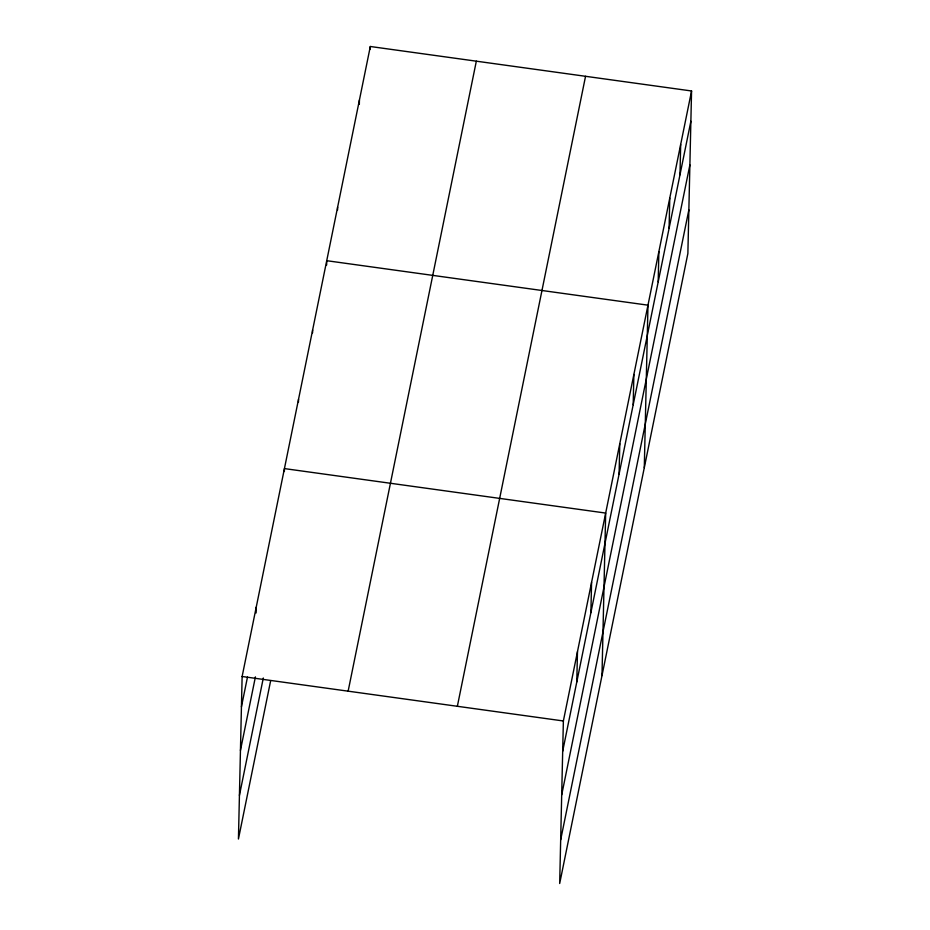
<?xml version="1.0" encoding="UTF-8"?>
<svg xmlns="http://www.w3.org/2000/svg" width="930" height="930" viewBox="0 0 930 930"><rect width="100%" height="100%" fill="white"/><g stroke="black" fill="none" stroke-linecap="round" stroke-linejoin="round"><path stroke-width="1.4" d="M691.56 90.977L563.371 720.971L559.686 883.5L687.875 253.506L691.56 90.977L370.314 46.5L242.126 676.494L238.44 839.023L270.665 680.632M256.099 612.963L256.227 607.197M284.359 471.487L284.429 468.592L605.674 513.069L601.989 675.599M298.46 402.178L298.53 399.296M312.561 332.882L312.631 329.999M326.639 265.027L326.732 260.702L647.978 305.168L644.292 467.697M337.567 210.029L337.625 207.146M359.329 104.381L359.422 100.045M370.256 49.383L370.314 46.5M576.786 681.969L577.472 651.674M590.887 612.661L591.573 582.366M619.089 474.068L619.775 443.773M633.191 404.771L633.876 374.476M658.184 281.918L658.87 251.623M669.088 228.362L669.774 198.078M679.981 174.817L680.667 144.522M241.44 706.788L247.485 677.087M240.44 750.429L255.413 676.889M239.429 795.383L263.306 678.005M348.134 691.176L476.334 61.171M457.362 706.288L585.551 76.295M562.685 751.266L690.874 121.272M561.697 794.906L689.886 164.901M560.674 839.86L688.863 209.866M242.126 676.494L563.371 720.971"/></g></svg>
